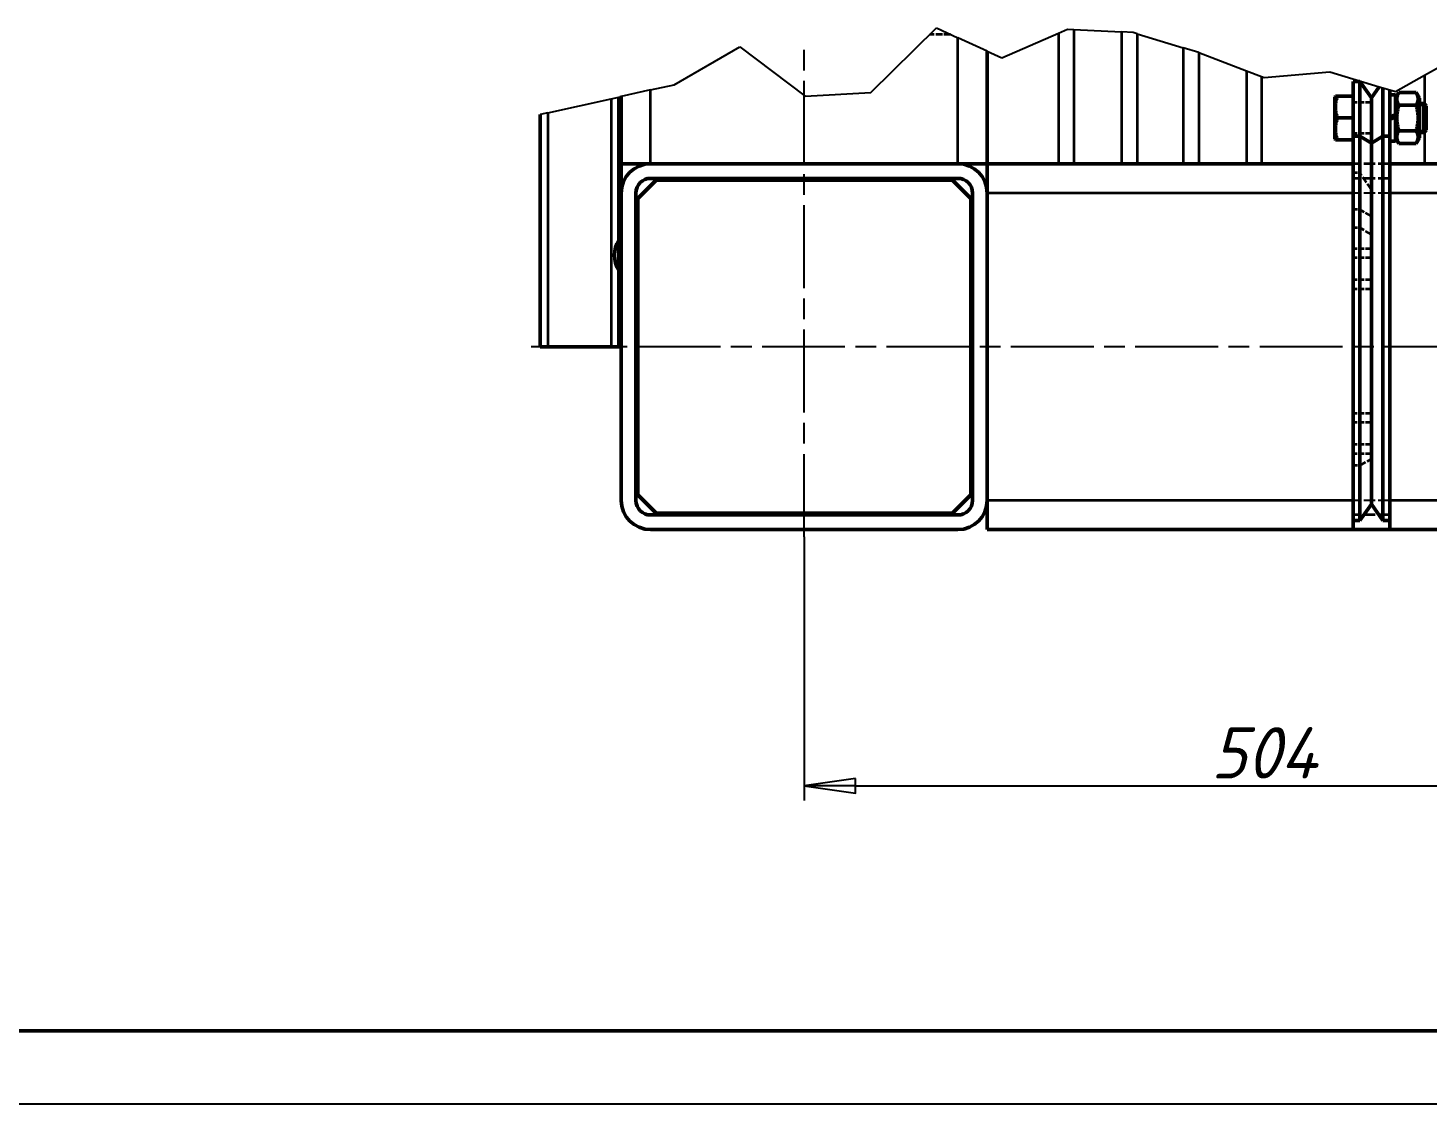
# Model space of a CAD drawing. Header units: millimetres. Extents: x 0 to 21025, y 0 to 14850.
# Drawn here: x 11149 to 13540, y 0 to 1838 of the extents above; entities that cross this region are included whole.
import ezdxf

# ---------------------------------------------------------------- set-up
doc = ezdxf.new("R2010")
doc.units = ezdxf.units.MM
doc.header["$LTSCALE"] = 25
doc.linetypes.add('CHAIN', pattern=[0.7087, 0.4724, -0.0591, 0.1181, -0.0591])
doc.linetypes.add('DASHED', pattern=[0.2067, 0.1654, -0.0413])
for name, color, linetype, lineweight in [('Видимые тонкие (ГОСТ)', 7, 'Continuous', 35), ('Видимый контур (ГОСТ)', 7, 'Continuous', 50), ('Кромка (ГОСТ)', 7, 'Continuous', 50), ('Линия обрыва (ГОСТ)', 7, 'Continuous', 25), ('Линия резьбы (ГОСТ)', 7, 'Continuous', 25), ('Невидимые тонкие (ГОСТ)', 7, 'DASHED', 25), ('Невидимый контур (ГОСТ)', 7, 'DASHED', 35), ('Осевая линия (ГОСТ)', 7, 'Continuous', 25), ('Размер (ГОСТ)', 7, 'Continuous', 25)]:
    doc.layers.add(name, color=color, linetype=linetype, lineweight=lineweight)
doc.styles.add('Обычный текст (ГОСТ)', font='GOST Common Italic.ttf')
doc.dimstyles.new('Обычный (ГОСТ)', dxfattribs={"dimscale": 25, "dimtxt": 3.5, "dimasz": 3.5, "dimexe": 1, "dimexo": 0, "dimgap": 0.5, "dimtad": 1, "dimrnd": 1e-08, "dimtxsty": 'Обычный текст (ГОСТ)', "dimblk": 'Filled-1', "dimcen": 0.09, "dimdle": 15, "dimclrd": 256, "dimclre": 256, "dimclrt": 256, "dimazin": 2, "dimtfac": 0.714286, "dimtdec": 3, "dimtmove": 0, "dimatfit": 3, "dimfxl": 1, "dimtolj": 1, "dimlwd": 25, "dimlwe": 25, "dimarcsym": 0})

# ---------------------------------------------------------------- blocks, each defined once
blk = doc.blocks.new('Рамки ГОСТ_ граница 594x841')
at = {"layer": 'Кромка (ГОСТ)'}
blk.add_line((20, 5), (836, 5), dxfattribs=at)
at = {"layer": 'Кромка (ГОСТ)', "lineweight": 25}
blk.add_line((841, 0), (0, 0), dxfattribs=at)
blk = doc.blocks.new('Filled-1')
at = {"color": 0}
for p, q in [((0, 0), (-1, 0.143)), ((-1, 0.143), (-1, -0.143)), ((-1, 0), (0, 0)), ((-1, -0.143), (0, 0))]:
    blk.add_line(p, q, dxfattribs=at)
at = {"color": 0, "flags": 128}
blk.add_lwpolyline([(-1, -0.143), (0, 0), (-1, 0.143), (-1, -0.143)], dxfattribs=at)
at = {"color": 0}
blk.add_solid([(-1, -0.143), (0, 0), (-1, 0.143), (-1, -0.143)], dxfattribs=at)
blk = doc.blocks.new('*D64')
at = {"layer": 'Defpoints', "color": 0, "linetype": 'Continuous', "transparency": 16777216}
for p in [(12474.8, 968.6), (14049.8, 830.7), (14049.8, 543.6)]:
    blk.add_point(p, dxfattribs=at)
at = {"layer": 'Размер (ГОСТ)', "linetype": 'Continuous', "lineweight": 25, "transparency": 16777216}
for p, q in [((12474.8, 968.6), (12474.8, 518.6)), ((14049.8, 830.7), (14049.8, 518.6)), ((12562.3, 543.6), (13962.3, 543.6))]:
    blk.add_line(p, q, dxfattribs=at)
at = {"layer": 'Размер (ГОСТ)', "linetype": 'Continuous', "lineweight": 25, "transparency": 16777216, "xscale": 87.5, "yscale": 87.5, "zscale": 87.5, "rotation": 180}
blk.add_blockref('Filled-1', (12474.8, 543.6), dxfattribs=at)
at = {"layer": 'Размер (ГОСТ)', "linetype": 'Continuous', "lineweight": 25, "transparency": 16777216, "xscale": 87.5, "yscale": 87.5, "zscale": 87.5}
blk.add_blockref('Filled-1', (14049.8, 543.6), dxfattribs=at)
at = {"layer": 'Размер (ГОСТ)', "linetype": 'Continuous', "lineweight": 25, "transparency": 16777216, "insert": (13169.5, 643.6), "char_height": 87.5, "attachment_point": 1, "style": 'Обычный текст (ГОСТ)'}
blk.add_mtext('\\A1;504', dxfattribs=at)

msp = doc.modelspace()

# ---------------------------------------------------------------- linework, layer by layer
at = {"layer": 'Видимые тонкие (ГОСТ)'}
for p, q in [((12737.316, 1606.108), (12737.316, 1821.263)), ((12909.35, 1829.374), (12909.35, 1606.108)), ((12935.029, 1835.467), (12935.029, 1606.108)), ((13016.898, 1831.295), (13016.898, 1606.108)), ((13043.573, 1828.13), (13043.573, 1606.108)), ((13121.843, 1804.114), (13121.843, 1606.108)), ((13148.519, 1795.928), (13148.519, 1606.108)), ((13230.388, 1764.855), (13230.388, 1606.108)), ((13256.066, 1755.109), (13256.066, 1606.108)), ((13534.35, 1757.145), (13534.35, 1708.032)), ((12212.316, 1606.108), (12212.316, 1732.072)), ((12145.162, 1717.229), (12145.162, 1293.608)), ((12036.842, 1693.287), (12036.842, 1293.608)), ((13534.35, 1660.434), (13534.35, 1606.108)), ((13412.316, 1556.108), (12787.316, 1556.108)), ((14583.871, 1556.108), (13474.816, 1556.108)), ((12160.441, 1457.358), (12160.441, 1442.358)), ((13412.316, 1031.108), (12787.316, 1031.108)), ((14623.759, 1031.108), (13474.816, 1031.108))]:
    msp.add_line(p, q, dxfattribs=at)
at = {"layer": 'Видимый контур (ГОСТ)'}
for p, q in [((12787.316, 1606.108), (12787.316, 1798.559)), ((13423.873, 1746.733), (13412.316, 1746.733)), ((13412.316, 1652.983), (13412.316, 1746.733)), ((13423.873, 1746.733), (13423.873, 1652.983)), ((13423.873, 1746.733), (13443.566, 1718.608)), ((13456.877, 1737.617), (13443.566, 1718.608)), ((13463.259, 1652.983), (13463.259, 1735.676)), ((13474.816, 1732.16), (13474.816, 1652.983)), ((13474.816, 1723.764), (13484.816, 1723.764)), ((13484.816, 1717.983), (13490.331, 1727.534)), ((13484.816, 1723.764), (13484.816, 1689.873)), ((13519.927, 1727.534), (13490.331, 1727.534)), ((13525.441, 1717.983), (13519.927, 1727.534)), ((12157.941, 1720.053), (12157.941, 1293.608)), ((12160.129, 1720.537), (12160.129, 1293.608)), ((12162.316, 1606.108), (12162.316, 1721.02)), ((13381.066, 1719.858), (13382.149, 1721.733)), ((13381.066, 1648.608), (13381.066, 1719.858)), ((13385.498, 1721.733), (13382.149, 1721.733)), ((13385.498, 1721.733), (13412.316, 1721.733)), ((13443.566, 1641.333), (13443.566, 1718.608)), ((13443.566, 1718.608), (13443.566, 1641.333)), ((13519.927, 1705.884), (13490.331, 1705.884)), ((13525.441, 1650.483), (13525.441, 1717.983)), ((13525.441, 1709.233), (13533.149, 1709.233)), ((13537.316, 1705.066), (13533.149, 1709.233)), ((13533.149, 1659.233), (13533.149, 1709.233)), ((13537.316, 1705.066), (13537.316, 1663.4)), ((12023.566, 1690.353), (12023.566, 1293.608)), ((13385.498, 1684.233), (13412.316, 1684.233)), ((13484.816, 1689.873), (13474.816, 1686.233)), ((13474.816, 1682.233), (13484.816, 1685.873)), ((13484.816, 1689.873), (13484.816, 1685.873)), ((13484.816, 1685.873), (13484.816, 1644.702)), ((13423.873, 1652.983), (13412.316, 1652.983)), ((13412.316, 1592.417), (13412.316, 1652.983)), ((13423.873, 1652.983), (13443.566, 1641.333)), ((13423.873, 1652.983), (13423.873, 996.733)), ((13463.259, 1652.983), (13443.566, 1641.333)), ((13463.259, 1652.983), (13474.816, 1652.983)), ((13463.259, 996.733), (13463.259, 1652.983)), ((13474.816, 1652.983), (13474.816, 1592.417)), ((13484.816, 1650.483), (13490.331, 1640.932)), ((13519.927, 1662.582), (13490.331, 1662.582)), ((13525.441, 1650.483), (13519.927, 1640.932)), ((13525.441, 1659.233), (13533.149, 1659.233)), ((13537.316, 1663.4), (13533.149, 1659.233)), ((13381.066, 1648.608), (13382.149, 1646.733)), ((13382.149, 1646.733), (13385.498, 1646.733)), ((13385.498, 1646.733), (13412.316, 1646.733)), ((13443.566, 1024.858), (13443.566, 1641.333)), ((13443.566, 1641.333), (13443.566, 1024.858)), ((13474.816, 1644.702), (13484.816, 1644.702)), ((13519.927, 1640.932), (13490.331, 1640.932)), ((12212.316, 1606.108), (12162.316, 1606.108)), ((12162.316, 1606.108), (12162.316, 1556.108)), ((12212.316, 1606.108), (12737.316, 1606.108)), ((12212.316, 1606.108), (12737.316, 1606.108)), ((12787.316, 1606.108), (12737.316, 1606.108)), ((13412.316, 1606.108), (12787.316, 1606.108)), ((12787.316, 1606.108), (12787.316, 1556.108)), ((14563.914, 1606.108), (13474.816, 1606.108)), ((12737.316, 1581.108), (12212.316, 1581.108)), ((12492.843, 1581.108), (12492.843, 1577.983)), ((12631.066, 1581.108), (12631.066, 1577.983)), ((13412.316, 1592.417), (13412.316, 1556.108)), ((13474.816, 1592.417), (13474.816, 1556.108)), ((12162.316, 1031.108), (12162.316, 1556.108)), ((12187.316, 1556.108), (12187.316, 1031.108)), ((12221.691, 1577.983), (12190.441, 1546.733)), ((12727.941, 1577.983), (12221.691, 1577.983)), ((12759.191, 1546.733), (12727.941, 1577.983)), ((12762.316, 1031.108), (12762.316, 1556.108)), ((12787.316, 1556.108), (12787.316, 1031.108)), ((12787.316, 1031.108), (12787.316, 1556.108)), ((13412.316, 1031.108), (13412.316, 1556.108)), ((13474.816, 1031.108), (13474.816, 1556.108)), ((12190.441, 1546.733), (12190.441, 1040.483)), ((12759.191, 1040.483), (12759.191, 1546.733)), ((12160.441, 1457.358), (12162.316, 1457.358)), ((12160.441, 1442.358), (12162.316, 1442.358)), ((12023.566, 1293.608), (12036.842, 1293.608)), ((12145.162, 1293.608), (12036.842, 1293.608)), ((12157.941, 1293.608), (12145.162, 1293.608)), ((12160.129, 1293.608), (12157.941, 1293.608)), ((12160.129, 1293.608), (12162.316, 1293.608)), ((12762.316, 1293.608), (12759.191, 1293.608)), ((12190.441, 1040.483), (12221.691, 1009.233)), ((12727.941, 1009.233), (12759.191, 1040.483)), ((12787.316, 1031.108), (12787.316, 981.108)), ((13412.316, 1031.108), (13412.316, 981.108)), ((13474.816, 1031.108), (13474.816, 981.108)), ((12212.316, 1006.108), (12737.316, 1006.108)), ((12221.691, 1009.233), (12727.941, 1009.233)), ((13423.873, 996.733), (13443.566, 1024.858)), ((13463.259, 996.733), (13443.566, 1024.858)), ((12737.316, 981.108), (12212.316, 981.108)), ((13412.316, 981.108), (12787.316, 981.108)), ((13423.873, 996.733), (13412.316, 996.733)), ((13474.816, 981.108), (13412.316, 981.108)), ((13463.259, 996.733), (13474.816, 996.733)), ((13737.316, 981.108), (13474.816, 981.108))]:
    msp.add_line(p, q, dxfattribs=at)
for centre, radius, start, end in [((12212.316, 1556.108), 50, 90, 180), ((12737.316, 1556.108), 50, 0, 90), ((12212.316, 1556.108), 25, 90, 180), ((12737.316, 1556.108), 25, 0, 90), ((12199.788, 1449.858), 49.159, 148.347692, 211.652308), ((12184.037, 1416.85), 51.594, 82.869235, 86.35554), ((12770.038, 1449.858), 25.797, 107.417393, 114.864211), ((12160.441, 1459.858), 2.5, 262.819244, 270), ((12160.441, 1439.858), 2.5, 90, 97.180756), ((12184.037, 1482.866), 51.594, 273.64446, 277.130765), ((12770.038, 1449.858), 25.797, 245.135789, 252.582607), ((12212.316, 1031.108), 50, 180, 270), ((12212.316, 1031.108), 25, 180, 270), ((12737.316, 1031.108), 25, 270, 0), ((12737.316, 1031.108), 50, 270, 0)]:
    msp.add_arc(centre, radius, start, end, dxfattribs=at)
for points, weights in [([(13490.331, 1727.534), (13484.081, 1716.709), (13490.331, 1705.884)], [1, 1.15470053838, 1]), ([(13519.927, 1705.884), (13526.177, 1716.709), (13519.927, 1727.534)], [1, 1.15470053838, 1]), ([(13385.498, 1684.233), (13379.248, 1702.983), (13385.498, 1721.733)], [1.16025403784, 1.33974596216, 1.16025403784]), ([(13490.331, 1705.884), (13484.081, 1684.233), (13490.331, 1662.582)], [1, 1.15470053838, 1]), ([(13519.927, 1662.582), (13526.177, 1684.233), (13519.927, 1705.884)], [1, 1.15470053838, 1]), ([(13385.498, 1646.733), (13379.248, 1665.483), (13385.498, 1684.233)], [1.16025403784, 1.33974596216, 1.16025403784]), ([(13490.331, 1662.582), (13484.081, 1651.757), (13490.331, 1640.932)], [1, 1.15470053838, 1]), ([(13519.927, 1640.932), (13526.177, 1651.757), (13519.927, 1662.582)], [1, 1.15470053838, 1])]:
    msp.add_rational_spline(points, weights, degree=2, dxfattribs=at)
at = {"layer": 'Линия обрыва (ГОСТ)'}
for p, q in [((12588.571, 1727.893), (12700.557, 1837.955)), ((12700.557, 1837.955), (12737.316, 1821.263)), ((12787.316, 1798.559), (12737.316, 1821.263)), ((12812.544, 1787.103), (12909.35, 1829.374)), ((12909.35, 1829.374), (12924.53, 1836.002)), ((12924.53, 1836.002), (12935.029, 1835.467)), ((12935.029, 1835.467), (13016.898, 1831.295)), ((13036.516, 1830.295), (13016.898, 1831.295)), ((13043.573, 1828.13), (13036.516, 1830.295)), ((13043.573, 1828.13), (13121.843, 1804.114)), ((12252.612, 1740.979), (12364.599, 1805.754)), ((12364.599, 1805.754), (12476.585, 1721.233)), ((12787.316, 1798.559), (12812.544, 1787.103)), ((13148.502, 1795.934), (13121.843, 1804.114)), ((13148.519, 1795.928), (13148.502, 1795.934)), ((13148.519, 1795.928), (13230.388, 1764.855)), ((13534.35, 1757.145), (13560.029, 1771.515)), ((13230.388, 1764.855), (13256.066, 1755.109)), ((13256.066, 1755.109), (13260.488, 1753.43)), ((13260.488, 1753.43), (13372.475, 1763.291)), ((13372.475, 1763.291), (13456.877, 1737.617)), ((13484.461, 1729.227), (13534.35, 1757.145)), ((12212.316, 1732.072), (12162.316, 1721.02)), ((12212.316, 1732.072), (12252.612, 1740.979)), ((12476.585, 1721.233), (12588.571, 1727.893)), ((13456.877, 1737.617), (13463.259, 1735.676)), ((13463.259, 1735.676), (13474.816, 1732.16)), ((13474.816, 1732.16), (13484.461, 1729.227)), ((12036.842, 1693.287), (12145.162, 1717.229)), ((12145.162, 1717.229), (12157.941, 1720.053)), ((12157.941, 1720.053), (12160.129, 1720.537)), ((12162.316, 1721.02), (12160.129, 1720.537)), ((12036.842, 1693.287), (12023.566, 1690.353))]:
    msp.add_line(p, q, dxfattribs=at)
at = {"layer": 'Линия резьбы (ГОСТ)'}
for p, q in [((13536.917, 1705.466), (13525.441, 1705.466)), ((13525.441, 1663), (13536.917, 1663))]:
    msp.add_line(p, q, dxfattribs=at)
at = {"layer": 'Невидимые тонкие (ГОСТ)', "ltscale": 4.761642}
for p, q in [((13474.816, 1556.108), (13412.316, 1556.108)), ((13474.816, 1031.108), (13412.316, 1031.108))]:
    msp.add_line(p, q, dxfattribs=at)
at = {"layer": 'Невидимый контур (ГОСТ)', "ltscale": 2.667753}
msp.add_line((12724.508, 1827.079), (12689.491, 1827.079), dxfattribs=at)
at = {"layer": 'Невидимый контур (ГОСТ)', "ltscale": 2.380771}
for p, q in [((13443.566, 1710.795), (13412.316, 1710.795)), ((13443.566, 1657.67), (13412.316, 1657.67)), ((13443.566, 1460.795), (13412.316, 1460.795)), ((13443.566, 1445.17), (13412.316, 1445.17)), ((13443.566, 1407.67), (13412.316, 1407.67)), ((13443.566, 1392.045), (13412.316, 1392.045)), ((13443.566, 1179.545), (13412.316, 1179.545)), ((13443.566, 1163.92), (13412.316, 1163.92)), ((13443.566, 1126.42), (13412.316, 1126.42)), ((13443.566, 1110.795), (13412.316, 1110.795))]:
    msp.add_line(p, q, dxfattribs=at)
at = {"layer": 'Невидимый контур (ГОСТ)', "ltscale": 4.761642}
for p, q in [((13474.816, 1606.108), (13412.316, 1606.108)), ((13474.816, 1581.108), (13412.316, 1581.108)), ((13474.816, 1006.108), (13412.316, 1006.108))]:
    msp.add_line(p, q, dxfattribs=at)
at = {"layer": 'Невидимый контур (ГОСТ)', "ltscale": 0.880377}
for p, q in [((13423.873, 1590.483), (13412.316, 1590.483)), ((13423.873, 1527.983), (13412.316, 1527.983)), ((13423.873, 1496.733), (13412.316, 1496.733)), ((13423.873, 1090.483), (13412.316, 1090.483))]:
    msp.add_line(p, q, dxfattribs=at)
at = {"layer": 'Невидимый контур (ГОСТ)', "ltscale": 2.762233}
for p, q in [((13443.566, 1562.358), (13423.873, 1590.483)), ((13443.566, 1516.333), (13423.873, 1527.983)), ((13443.566, 1485.083), (13423.873, 1496.733)), ((13423.873, 1090.483), (13443.566, 1102.133))]:
    msp.add_line(p, q, dxfattribs=at)
at = {"layer": 'Осевая линия (ГОСТ)', "linetype": 'CHAIN', "ltscale": 11.993792}
for p, q in [((12474.816, 968.608), (12474.816, 1809.078)), ((14669.386, 1293.608), (12008.445, 1293.608))]:
    msp.add_line(p, q, dxfattribs=at)

# ---------------------------------------------------------------- block references
at = {"xscale": 25, "yscale": 25, "zscale": 25}
msp.add_blockref('Рамки ГОСТ_ граница 594x841', (0, 0), dxfattribs=at)

# ---------------------------------------------------------------- dimensions: what is measured, and where the dimension line sits
at = {"layer": 'Размер (ГОСТ)', "linetype": 'Continuous', "lineweight": 25}
dim = msp.add_linear_dim(base=(14049.816, 543.602), p1=(12474.816, 968.608), p2=(14049.816, 830.657), angle=180, dimstyle='Обычный (ГОСТ)', override={"dimgap": 0.5, "dimdec": 2, "dimlfac": 0.32, "dimtol": 0, "dimlim": 0, "dimtp": 0, "dimtm": 0, "dimtdec": 3, "dimtofl": 0, "dimatfit": 1}, dxfattribs=at)
dim.commit()
dim.dimension.update_dxf_attribs({"geometry": '*D64', "text_midpoint": (13262.316, 543.602), "dimtype": 160})

doc.saveas('drawing.dxf')
